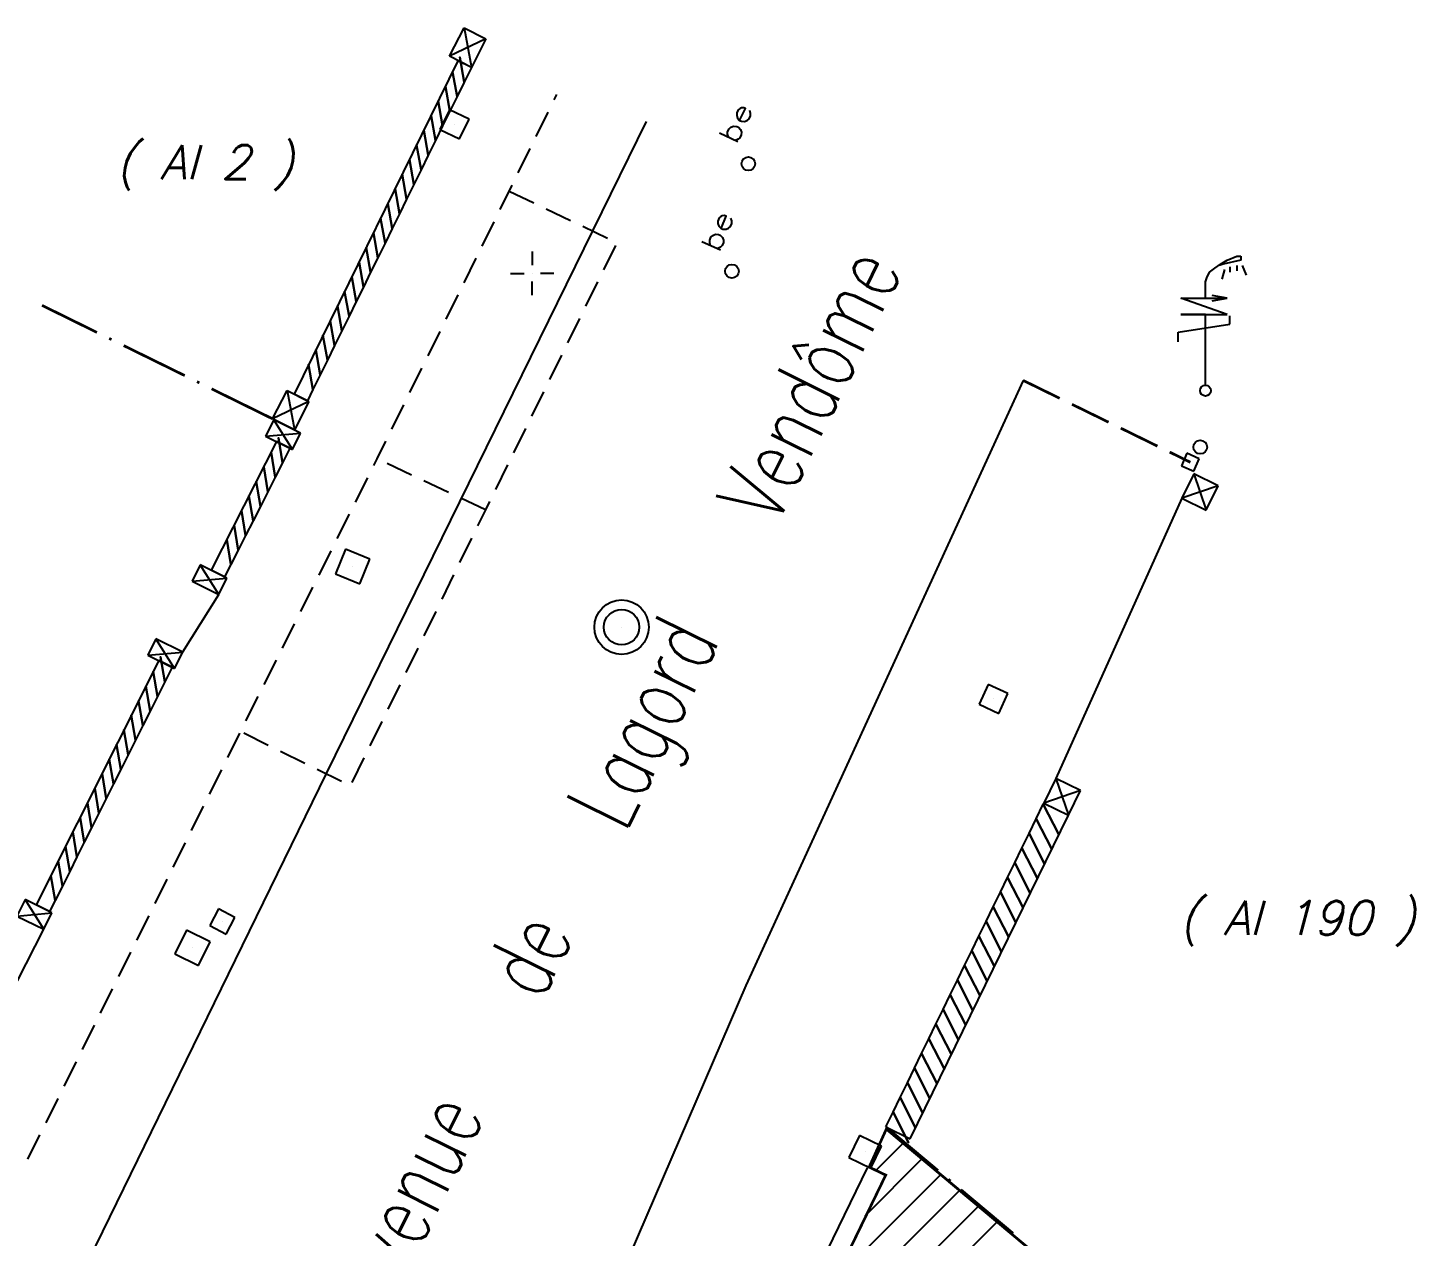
# Model space of a CAD drawing. Extents: x 329973 to 330360, y 136304 to 136475.
# Drawn here: x 330015.08 to 330035.49, y 136370.23 to 136388.01 of the extents above; entities that cross this region are included whole.
import ezdxf
from ezdxf.enums import TextEntityAlignment as Align

# ---------------------------------------------------------------- set-up
doc = ezdxf.new("R2010")
doc.units = 0
for name, color, linetype in [('TOP$BATI', 7, 'Continuous'), ('TOP$BLEU', 7, 'Continuous'), ('TOP$BLEUF', 7, 'Continuous'), ('TOP$BORNE', 7, 'Continuous'), ('TOP$CADASTRE', 7, 'Continuous'), ('TOP$CARMIN', 7, 'Continuous'), ('TOP$GRIS', 7, 'Continuous'), ('TOP$REAU', 7, 'Continuous'), ('TOP$RECL', 7, 'Continuous'), ('TOP$RPLUVIAL', 7, 'Continuous'), ('TOP$RVANNE', 7, 'Continuous'), ('TOP$TXTEP', 7, 'Continuous')]:
    doc.layers.add(name, color=color, linetype=linetype)
doc.styles.add('EC7', font='SIMPLEX', dxfattribs={"height": 10})
doc.styles.add('J4', font='SIMPLEX', dxfattribs={"height": 10})
doc.styles.get("Standard").update_dxf_attribs({"font": 'SIMPLEX'})

# ---------------------------------------------------------------- blocks, each defined once
blk = doc.blocks.new('1S081')
at = {"color": 0}
for p, q in [((0.18, 0.18), (-0.18, 0.18)), ((-0.18, 0.18), (-0.18, -0.18)), ((0, 0), (0, 0)), ((0.18, -0.18), (0.18, 0.18)), ((-0.18, -0.18), (0.18, -0.18))]:
    blk.add_line(p, q, dxfattribs=at)
blk = doc.blocks.new('1S088')
at = {"color": 0}
blk.add_line((0, 0), (0, 0), dxfattribs=at)
for radius in [0.4, 0.26]:
    blk.add_circle((0, 0), radius, dxfattribs=at)
blk = doc.blocks.new('1S075')
at = {"color": 0}
blk.add_circle((0, 0), 0.1, dxfattribs=at)
at = {"color": 0, "width": 1.354839}
blk.add_text('be', height=0.3, dxfattribs=at).set_placement((0.16, 0.28), (0.76, 0.28), align=Align.FIT)
blk = doc.blocks.new('1S061')
at = {"color": 0}
for p, q in [((0.14, 1.8), (0.22, 1.86)), ((0.26, 1.86), (0.2, 1.84)), ((0.22, 1.86), (0.32, 1.92)), ((0.52, 1.92), (0.26, 1.86)), ((0.32, 1.92), (0.46, 1.98)), ((0.46, 1.98), (0.5, 1.98)), ((0.46, 1.84), (0.46, 1.76)), ((0.5, 1.98), (0.52, 1.98)), ((0.52, 1.98), (0.52, 1.96)), ((0.52, 1.96), (0.52, 1.94)), ((0.52, 1.94), (0.52, 1.92)), ((0.54, 1.84), (0.6, 1.7)), ((0, 1.6), (0.02, 1.66)), ((0.02, 1.66), (0.06, 1.74)), ((0.06, 1.74), (0.14, 1.8)), ((0.28, 1.78), (0.24, 1.64)), ((0.36, 1.82), (0.36, 1.74)), ((0, 1.36), (0, 1.6)), ((0.32, 1.12), (-0.36, 1.36)), ((-0.36, 1.36), (0.32, 1.36)), ((0.32, 1.36), (0.1, 1.4)), ((0.1, 1.32), (0.32, 1.36)), ((0, 1.12), (-0.36, 1.12)), ((-0.36, 1.12), (0.32, 1.12)), ((0, 0.92), (0, 1.12)), ((0.36, 0.98), (0.36, 1.1)), ((-0.4, 0.86), (0.36, 0.98)), ((-0.4, 0.72), (-0.4, 0.86)), ((0, 0.08), (0, 0.92))]:
    blk.add_line(p, q, dxfattribs=at)
blk.add_circle((0, 0), 0.08, dxfattribs=at)
blk = doc.blocks.new('1S070')
at = {"color": 0}
blk.add_circle((0, 0), 0.1, dxfattribs=at)
blk = doc.blocks.new('1S059')
at = {"color": 0}
for p, q in [((0.16, 0.16), (-0.16, 0.16)), ((-0.16, 0.16), (-0.16, -0.16)), ((0, 0), (0, 0)), ((0.16, -0.16), (0.16, 0.16)), ((-0.16, -0.16), (0.16, -0.16))]:
    blk.add_line(p, q, dxfattribs=at)
blk = doc.blocks.new('1S006')
at = {"color": 0}
for p, q in [((0, 0.32), (0, 0.12)), ((-0.32, 0), (-0.12, 0)), ((0, 0), (0, 0)), ((0.32, 0), (0.12, 0)), ((0, -0.32), (0, -0.12))]:
    blk.add_line(p, q, dxfattribs=at)
blk = doc.blocks.new('2S072')
at = {"color": 0}
for p, q in [((1, 1), (0, 1)), ((0, 1), (0, 0)), ((0, 0), (1, 1)), ((1, 1), (0, 1)), ((0, 1), (1, 0)), ((1, 0), (1, 1)), ((0, 0), (1, 0))]:
    blk.add_line(p, q, dxfattribs=at)
blk = doc.blocks.new('2S059')
at = {"color": 0}
for p, q in [((1, 1), (0, 1)), ((0, 1), (0, 0)), ((1, 0), (1, 1)), ((0, 0), (1, 0)), ((0.5, 0.5), (0.5, 0.5))]:
    blk.add_line(p, q, dxfattribs=at)
blk = doc.blocks.new('3S072')
at = {"color": 0}
for p, q in [((1, 1), (0, 1)), ((0, 1), (0, 0)), ((0, 0), (1, 1)), ((1, 1), (0, 1)), ((0, 1), (1, 0)), ((1, 0), (1, 1)), ((0, 0), (1, 0))]:
    blk.add_line(p, q, dxfattribs=at)

msp = doc.modelspace()

# ---------------------------------------------------------------- linework, layer by layer
at = {"layer": 'TOP$BATI', "color": 0, "const_width": 0.04}
msp.add_lwpolyline([(330033.355, 136352.886), (330032.097, 136354.244), (330034.052, 136355.976), (330028.342, 136362.359), (330025.491, 136357.235), (330022.198, 136358.971), (330022.886, 136360.954), (330023.746, 136363.376), (330026.35, 136368.962), (330026.592, 136368.845), (330027.701, 136371.134), (330027.457, 136371.252), (330027.71, 136371.811), (330030.899, 136369.141)], dxfattribs=at)
at = {"layer": 'TOP$BATI', "color": 1}
for points in [[(330027.555, 136371.203), (330027.956, 136371.605)], [(330027.397, 136370.536), (330028.234, 136371.373)], [(330026.918, 136369.548), (330028.511, 136371.141)], [(330025.893, 136368.014), (330028.788, 136370.909)], [(330025.448, 136367.06), (330029.065, 136370.677)], [(330025.004, 136366.107), (330029.342, 136370.445)]]:
    msp.add_lwpolyline(points, dxfattribs=at)
at = {"layer": 'TOP$BLEU', "color": 7}
for points in [[(330022.826, 136386.949), (330022.863, 136387.026)], [(330022.56, 136386.411), (330022.737, 136386.77)], [(330022.295, 136385.873), (330022.472, 136386.232)], [(330022.029, 136385.335), (330022.206, 136385.694)], [(330021.764, 136384.797), (330021.941, 136385.156)], [(330023.727, 136384.809), (330023.551, 136384.45)], [(330021.499, 136384.259), (330021.675, 136384.618)], [(330023.462, 136384.271), (330023.286, 136383.912)], [(330021.233, 136383.721), (330021.41, 136384.08)], [(330023.198, 136383.732), (330023.021, 136383.374)], [(330020.968, 136383.183), (330021.145, 136383.541)], [(330022.933, 136383.194), (330022.756, 136382.835)], [(330020.702, 136382.645), (330020.879, 136383.003)], [(330022.668, 136382.656), (330022.491, 136382.297)], [(330020.437, 136382.107), (330020.614, 136382.465)], [(330022.403, 136382.117), (330022.226, 136381.759)], [(330020.171, 136381.569), (330020.221, 136381.669), (330020.348, 136381.927)], [(330019.902, 136381.032), (330020.081, 136381.39)], [(330022.138, 136381.579), (330021.961, 136381.22)], [(330021.873, 136381.041), (330021.812, 136380.917), (330021.697, 136380.682)], [(330019.633, 136380.496), (330019.813, 136380.853)], [(330021.609, 136380.502), (330021.433, 136380.143)], [(330019.365, 136379.959), (330019.544, 136380.317)], [(330021.345, 136379.963), (330021.169, 136379.604)], [(330019.096, 136379.423), (330019.275, 136379.781)], [(330021.081, 136379.424), (330020.905, 136379.065)], [(330018.827, 136378.886), (330019.006, 136379.244)], [(330020.817, 136378.886), (330020.641, 136378.526)], [(330018.559, 136378.35), (330018.738, 136378.708)], [(330020.553, 136378.347), (330020.377, 136377.988)], [(330018.29, 136377.813), (330018.469, 136378.171)], [(330020.289, 136377.808), (330020.113, 136377.449)], [(330018.619, 136377.455), (330018.26, 136377.632)], [(330019.157, 136377.189), (330018.798, 136377.366)], [(330019.695, 136376.924), (330019.336, 136377.101)], [(330020.025, 136377.269), (330019.849, 136376.91)]]:
    msp.add_lwpolyline(points, dxfattribs=at)
for points, elevation in [([(330022.163, 136385.606), (330022.524, 136385.434)], 7.931), ([(330022.704, 136385.347), (330023.065, 136385.175)], 5.22), ([(330023.246, 136385.089), (330023.607, 136384.916)], 2.51), ([(330020.727, 136381.43), (330020.365, 136381.601)], 2.533), ([(330021.27, 136381.173), (330020.908, 136381.344)], 5.249), ([(330021.812, 136380.917), (330021.45, 136381.088)], 7.964), ([(330018.022, 136377.276), (330018.2, 136377.635)], 0.305), ([(330017.755, 136376.739), (330017.933, 136377.097)], 0.737), ([(330017.488, 136376.202), (330017.666, 136376.56)], 1.168), ([(330017.22, 136375.665), (330017.399, 136376.023)], 1.6), ([(330016.953, 136375.128), (330017.131, 136375.486)], 2.032), ([(330016.686, 136374.591), (330016.864, 136374.949)], 2.464), ([(330016.419, 136374.053), (330016.597, 136374.412)], 2.895), ([(330016.151, 136373.516), (330016.329, 136373.874)], 3.327), ([(330015.884, 136372.979), (330016.062, 136373.337)], 3.759), ([(330015.617, 136372.442), (330015.795, 136372.8)], 4.191), ([(330015.349, 136371.905), (330015.528, 136372.263)], 4.622), ([(330015.082, 136371.367), (330015.26, 136371.726)], 5.054)]:
    msp.add_lwpolyline(points, dxfattribs=dict(at, elevation=elevation))
at = {"layer": 'TOP$BLEU'}
for points, elevation in [([(330032.056, 136381.088), (330030.204, 136376.966)], 7.855), ([(330017.359, 136378.828), (330017.891, 136379.673)], 8.293), ([(330014.152, 136372.47), (330015.316, 136374.749)], 8.429), ([(330026.34, 136368.989), (330027.431, 136371.242)], 8.085)]:
    msp.add_lwpolyline(points, dxfattribs=dict(at, elevation=elevation))
at = {"layer": 'TOP$BLEUF', "color": 7, "const_width": 0.04}
for points, elevation in [([(330029.721, 136382.823), (330030.26, 136382.559)], 7.727), ([(330030.44, 136382.471), (330030.978, 136382.208)], 5.472), ([(330031.158, 136382.12), (330031.697, 136381.856)], 3.217), ([(330031.877, 136381.768), (330032.183, 136381.618)], 0.961)]:
    msp.add_lwpolyline(points, dxfattribs=dict(at, elevation=elevation))
at = {"layer": 'TOP$CADASTRE', "color": 4, "const_width": 0.04}
for points, elevation in [([(330016.098, 136383.528), (330015.29, 136383.926)], 2.158), ([(330016.313, 136383.422), (330016.277, 136383.44)], 2.658), ([(330017.39, 136382.893), (330016.492, 136383.334)], 5.154), ([(330017.605, 136382.787), (330017.569, 136382.804)], 5.654), ([(330018.682, 136382.257), (330017.785, 136382.698)], 8.15)]:
    msp.add_lwpolyline(points, dxfattribs=dict(at, elevation=elevation))
for points in [[(330027.703, 136371.843), (330028.47, 136371.201)], [(330028.623, 136371.073), (330028.654, 136371.047)], [(330028.807, 136370.919), (330029.574, 136370.277)]]:
    msp.add_lwpolyline(points, dxfattribs=at)
at = {"layer": 'TOP$CARMIN', "color": 0}
for points, elevation in [([(330021.409, 136387.524), (330018.997, 136382.619)], 7.864), ([(330021.607, 136387.427), (330021.501, 136387.211), (330021.436, 136387.578), (330021.501, 136387.211), (330021.395, 136386.996), (330021.33, 136387.362), (330021.395, 136386.996), (330021.289, 136386.781), (330021.224, 136387.147), (330021.289, 136386.781), (330021.183, 136386.565), (330021.118, 136386.932), (330021.183, 136386.565), (330021.077, 136386.35), (330021.012, 136386.716), (330021.077, 136386.35), (330020.971, 136386.135), (330020.906, 136386.501), (330020.971, 136386.135), (330020.865, 136385.919), (330020.8, 136386.286), (330020.865, 136385.919), (330020.759, 136385.704), (330020.694, 136386.07), (330020.759, 136385.704), (330020.653, 136385.489), (330020.588, 136385.855), (330020.653, 136385.489), (330020.548, 136385.273), (330020.483, 136385.64), (330020.548, 136385.273), (330020.442, 136385.058), (330020.377, 136385.424), (330020.442, 136385.058), (330020.336, 136384.843), (330020.271, 136385.209), (330020.336, 136384.843), (330020.23, 136384.627), (330020.165, 136384.993), (330020.23, 136384.627), (330020.124, 136384.412), (330020.059, 136384.778), (330020.124, 136384.412), (330020.018, 136384.196), (330019.953, 136384.563), (330020.018, 136384.196), (330019.912, 136383.981), (330019.847, 136384.347), (330019.912, 136383.981), (330019.806, 136383.766), (330019.741, 136384.132), (330019.806, 136383.766), (330019.7, 136383.55), (330019.635, 136383.917), (330019.7, 136383.55), (330019.594, 136383.335), (330019.529, 136383.701), (330019.594, 136383.335), (330019.488, 136383.12), (330019.423, 136383.486), (330019.488, 136383.12), (330019.382, 136382.904), (330019.317, 136383.271), (330019.382, 136382.904), (330019.276, 136382.689), (330019.211, 136383.055), (330019.276, 136382.689), (330019.194, 136382.522)], 7.864), ([(330021.607, 136387.427), (330021.409, 136387.524)], 7.864), ([(330019.194, 136382.522), (330018.997, 136382.619)], 8.143), ([(330018.741, 136381.925), (330017.779, 136380.032)], 8.262), ([(330018.937, 136381.826), (330018.829, 136381.612), (330018.768, 136381.979), (330018.829, 136381.612), (330018.72, 136381.398), (330018.66, 136381.765), (330018.72, 136381.398), (330018.611, 136381.184), (330018.551, 136381.551), (330018.611, 136381.184), (330018.502, 136380.97), (330018.442, 136381.337), (330018.502, 136380.97), (330018.394, 136380.756), (330018.333, 136381.123), (330018.394, 136380.756), (330018.285, 136380.542), (330018.225, 136380.909), (330018.285, 136380.542), (330018.176, 136380.328), (330018.116, 136380.695), (330018.176, 136380.328), (330018.067, 136380.114), (330018.007, 136380.481), (330018.067, 136380.114), (330017.975, 136379.933)], 8.262), ([(330018.937, 136381.826), (330018.741, 136381.925)], 8.262), ([(330017.975, 136379.933), (330017.779, 136380.032)], 8.262), ([(330017.203, 136378.604), (330017.095, 136378.389), (330017.033, 136378.756), (330017.095, 136378.389), (330016.988, 136378.175), (330016.926, 136378.541), (330016.988, 136378.175), (330016.88, 136377.96), (330016.818, 136378.327), (330016.88, 136377.96), (330016.773, 136377.746), (330016.71, 136378.112), (330016.773, 136377.746), (330016.665, 136377.531), (330016.603, 136377.898), (330016.665, 136377.531), (330016.558, 136377.316), (330016.495, 136377.683), (330016.558, 136377.316), (330016.45, 136377.102), (330016.388, 136377.469), (330016.45, 136377.102), (330016.342, 136376.887), (330016.28, 136377.254), (330016.342, 136376.887), (330016.235, 136376.673), (330016.173, 136377.04), (330016.235, 136376.673), (330016.127, 136376.458), (330016.065, 136376.825), (330016.127, 136376.458), (330016.02, 136376.244), (330015.957, 136376.611), (330016.02, 136376.244), (330015.912, 136376.029), (330015.85, 136376.396), (330015.912, 136376.029), (330015.804, 136375.815), (330015.742, 136376.182), (330015.804, 136375.815), (330015.697, 136375.6), (330015.635, 136375.967), (330015.697, 136375.6), (330015.589, 136375.386), (330015.527, 136375.752), (330015.589, 136375.386), (330015.482, 136375.171), (330015.42, 136375.538), (330015.482, 136375.171), (330015.4, 136375.009)], 8.429), ([(330017.006, 136378.702), (330015.204, 136375.107)], 8.429), ([(330017.203, 136378.604), (330017.006, 136378.702)], 8.429), ([(330030.028, 136376.606), (330030.388, 136376.43)], 7.871), ([(330015.4, 136375.009), (330015.204, 136375.107)], 8.429)]:
    msp.add_lwpolyline(points, dxfattribs=dict(at, elevation=elevation))
for points in [[(330027.703, 136371.843), (330027.808, 136372.059), (330028.036, 136371.614), (330027.808, 136372.059), (330027.914, 136372.274), (330028.141, 136371.829), (330027.914, 136372.274), (330028.019, 136372.49), (330028.247, 136372.045), (330028.019, 136372.49), (330028.124, 136372.706), (330028.352, 136372.261), (330028.124, 136372.706), (330028.229, 136372.921), (330028.457, 136372.476), (330028.229, 136372.921), (330028.335, 136373.137), (330028.563, 136372.692), (330028.335, 136373.137), (330028.44, 136373.353), (330028.668, 136372.908), (330028.44, 136373.353), (330028.545, 136373.568), (330028.773, 136373.123), (330028.545, 136373.568), (330028.651, 136373.784), (330028.878, 136373.339), (330028.651, 136373.784), (330028.756, 136374), (330028.984, 136373.555), (330028.756, 136374), (330028.861, 136374.215), (330029.089, 136373.77), (330028.861, 136374.215), (330028.966, 136374.431), (330029.194, 136373.986), (330028.966, 136374.431), (330029.072, 136374.647), (330029.3, 136374.202), (330029.072, 136374.647), (330029.177, 136374.862), (330029.405, 136374.417), (330029.177, 136374.862), (330029.282, 136375.078), (330029.51, 136374.633), (330029.282, 136375.078), (330029.388, 136375.294), (330029.615, 136374.849), (330029.388, 136375.294), (330029.493, 136375.509), (330029.721, 136375.064), (330029.493, 136375.509), (330029.598, 136375.725), (330029.826, 136375.28), (330029.598, 136375.725), (330029.703, 136375.941), (330029.931, 136375.496), (330029.703, 136375.941), (330029.809, 136376.156), (330030.037, 136375.711), (330029.809, 136376.156), (330029.914, 136376.372), (330030.142, 136375.927), (330029.914, 136376.372), (330030.019, 136376.588), (330030.247, 136376.143), (330030.019, 136376.588), (330030.028, 136376.606)], [(330028.062, 136371.668), (330030.388, 136376.43)], [(330027.703, 136371.843), (330028.062, 136371.668)]]:
    msp.add_lwpolyline(points, dxfattribs=at)
at = {"layer": 'TOP$GRIS'}
for points, elevation in [([(330014.017, 136365.878), (330019.475, 136377.039), (330024.183, 136386.632)], 8.644), ([(330029.721, 136382.823), (330025.641, 136373.921), (330022.592, 136366.848)], 7.727)]:
    msp.add_lwpolyline(points, dxfattribs=dict(at, elevation=elevation))

# ---------------------------------------------------------------- block references
at = {"layer": 'TOP$BATI', "zscale": 0.001}
for name, p, xscale, yscale, rotation in [('3S072', (330021.82, 136387.846, 7.864), 0.470272008872989, -0.360121675335154, 243.0550460274316), ('3S072', (330019.216, 136382.513, 8.15), 0.470272008872989, -0.360121675335154, 243.0550460274316), ('3S072', (330018.973, 136381.807, 8.15), 0.269800456518218, 0.4401058917349899, 63.60012852016645), ('2S072', (330032.232, 136381.448, 7.855), 0.400673183379515, 0.400673183379515, 243.9788086298826), ('3S072', (330017.891, 136379.673, 8.262), 0.269800456518218, 0.4401058917349899, 63.60012852016645), ('3S072', (330017.239, 136378.586, 8.293), 0.269800456518218, 0.4401058917349899, 63.60012852016645), ('2S072', (330030.204, 136376.966, 7.871), 0.400673183379515, 0.400673183379515, 243.9788086298826), ('3S072', (330015.316, 136374.749, 8.429), 0.269800456518218, 0.4401058917349899, 63.60012852016645)]:
    msp.add_blockref(name, p, dxfattribs=dict(at, xscale=xscale, yscale=yscale, rotation=rotation))
at = {"layer": 'TOP$BORNE'}
msp.add_blockref('1S006', (330022.501, 136384.396, 7.962), dxfattribs=at)
at = {"layer": 'TOP$REAU'}
for p, rotation in [((330025.68, 136386.009, 7.841), 64.00268820451652), ((330025.438, 136384.428, 7.902), 66.7888091472139)]:
    msp.add_blockref('1S075', p, dxfattribs=dict(at, rotation=rotation))
at = {"layer": 'TOP$RECL'}
msp.add_blockref('1S061', (330032.404, 136382.672, 7.885), dxfattribs=at)
at = {"layer": 'TOP$RPLUVIAL'}
msp.add_blockref('1S070', (330032.327, 136381.841, 7.896), dxfattribs=at)
at = {"layer": 'TOP$RVANNE'}
for p, xscale, yscale, zscale, rotation in [((330021.433, 136386.375, 8.049), 0.3206898813258039, 0.3206898813258039, 0.006, 64.31389462012582), ((330032.232, 136381.486), 0.200214021574808, 0.200214021574808, 7.899, 65.94558260678535), ((330019.967, 136379.832, 8.103), 0.38847908568314, 0.38847908568314, 0.011000000000001, 67.92471219841867), ((330018, 136374.679, 8.222), 0.274650687238679, 0.274650687238679, 0.003, 62.22202721314591), ((330017.591, 136374.215, 8.24), 0.389075828082881, 0.389075828082881, 0.001, 63.43494882127321)]:
    msp.add_blockref('2S059', p, dxfattribs=dict(at, xscale=xscale, yscale=yscale, zscale=zscale, rotation=rotation))
msp.add_blockref('1S088', (330023.815, 136379.193, 8.088), dxfattribs=at)
for name, p, rotation in [('1S059', (330029.286, 136378.137, 7.874), 155.3768784555181), ('1S081', (330027.4, 136371.476, 8.067), 334.1617278277338)]:
    msp.add_blockref(name, p, dxfattribs=dict(at, rotation=rotation))

# ---------------------------------------------------------------- texts
at = {"layer": 'TOP$TXTEP', "color": 4, "style": 'J4', "oblique": 15}
for s, p in [('( AI 2 )', (330017.688, 136385.784)), ('( AI 190 )', (330033.759, 136374.666))]:
    msp.add_text(s, height=0.5, dxfattribs=at).set_placement(p, align=Align.CENTER)
at = {"layer": 'TOP$TXTEP', "style": 'EC7', "width": 0.7}
msp.add_text('Avenue   de   Lagord   Vendôme', height=1, rotation=63.6961, dxfattribs=at).set_placement((330024.171, 136376.779), align=Align.CENTER)

doc.saveas('drawing.dxf')
